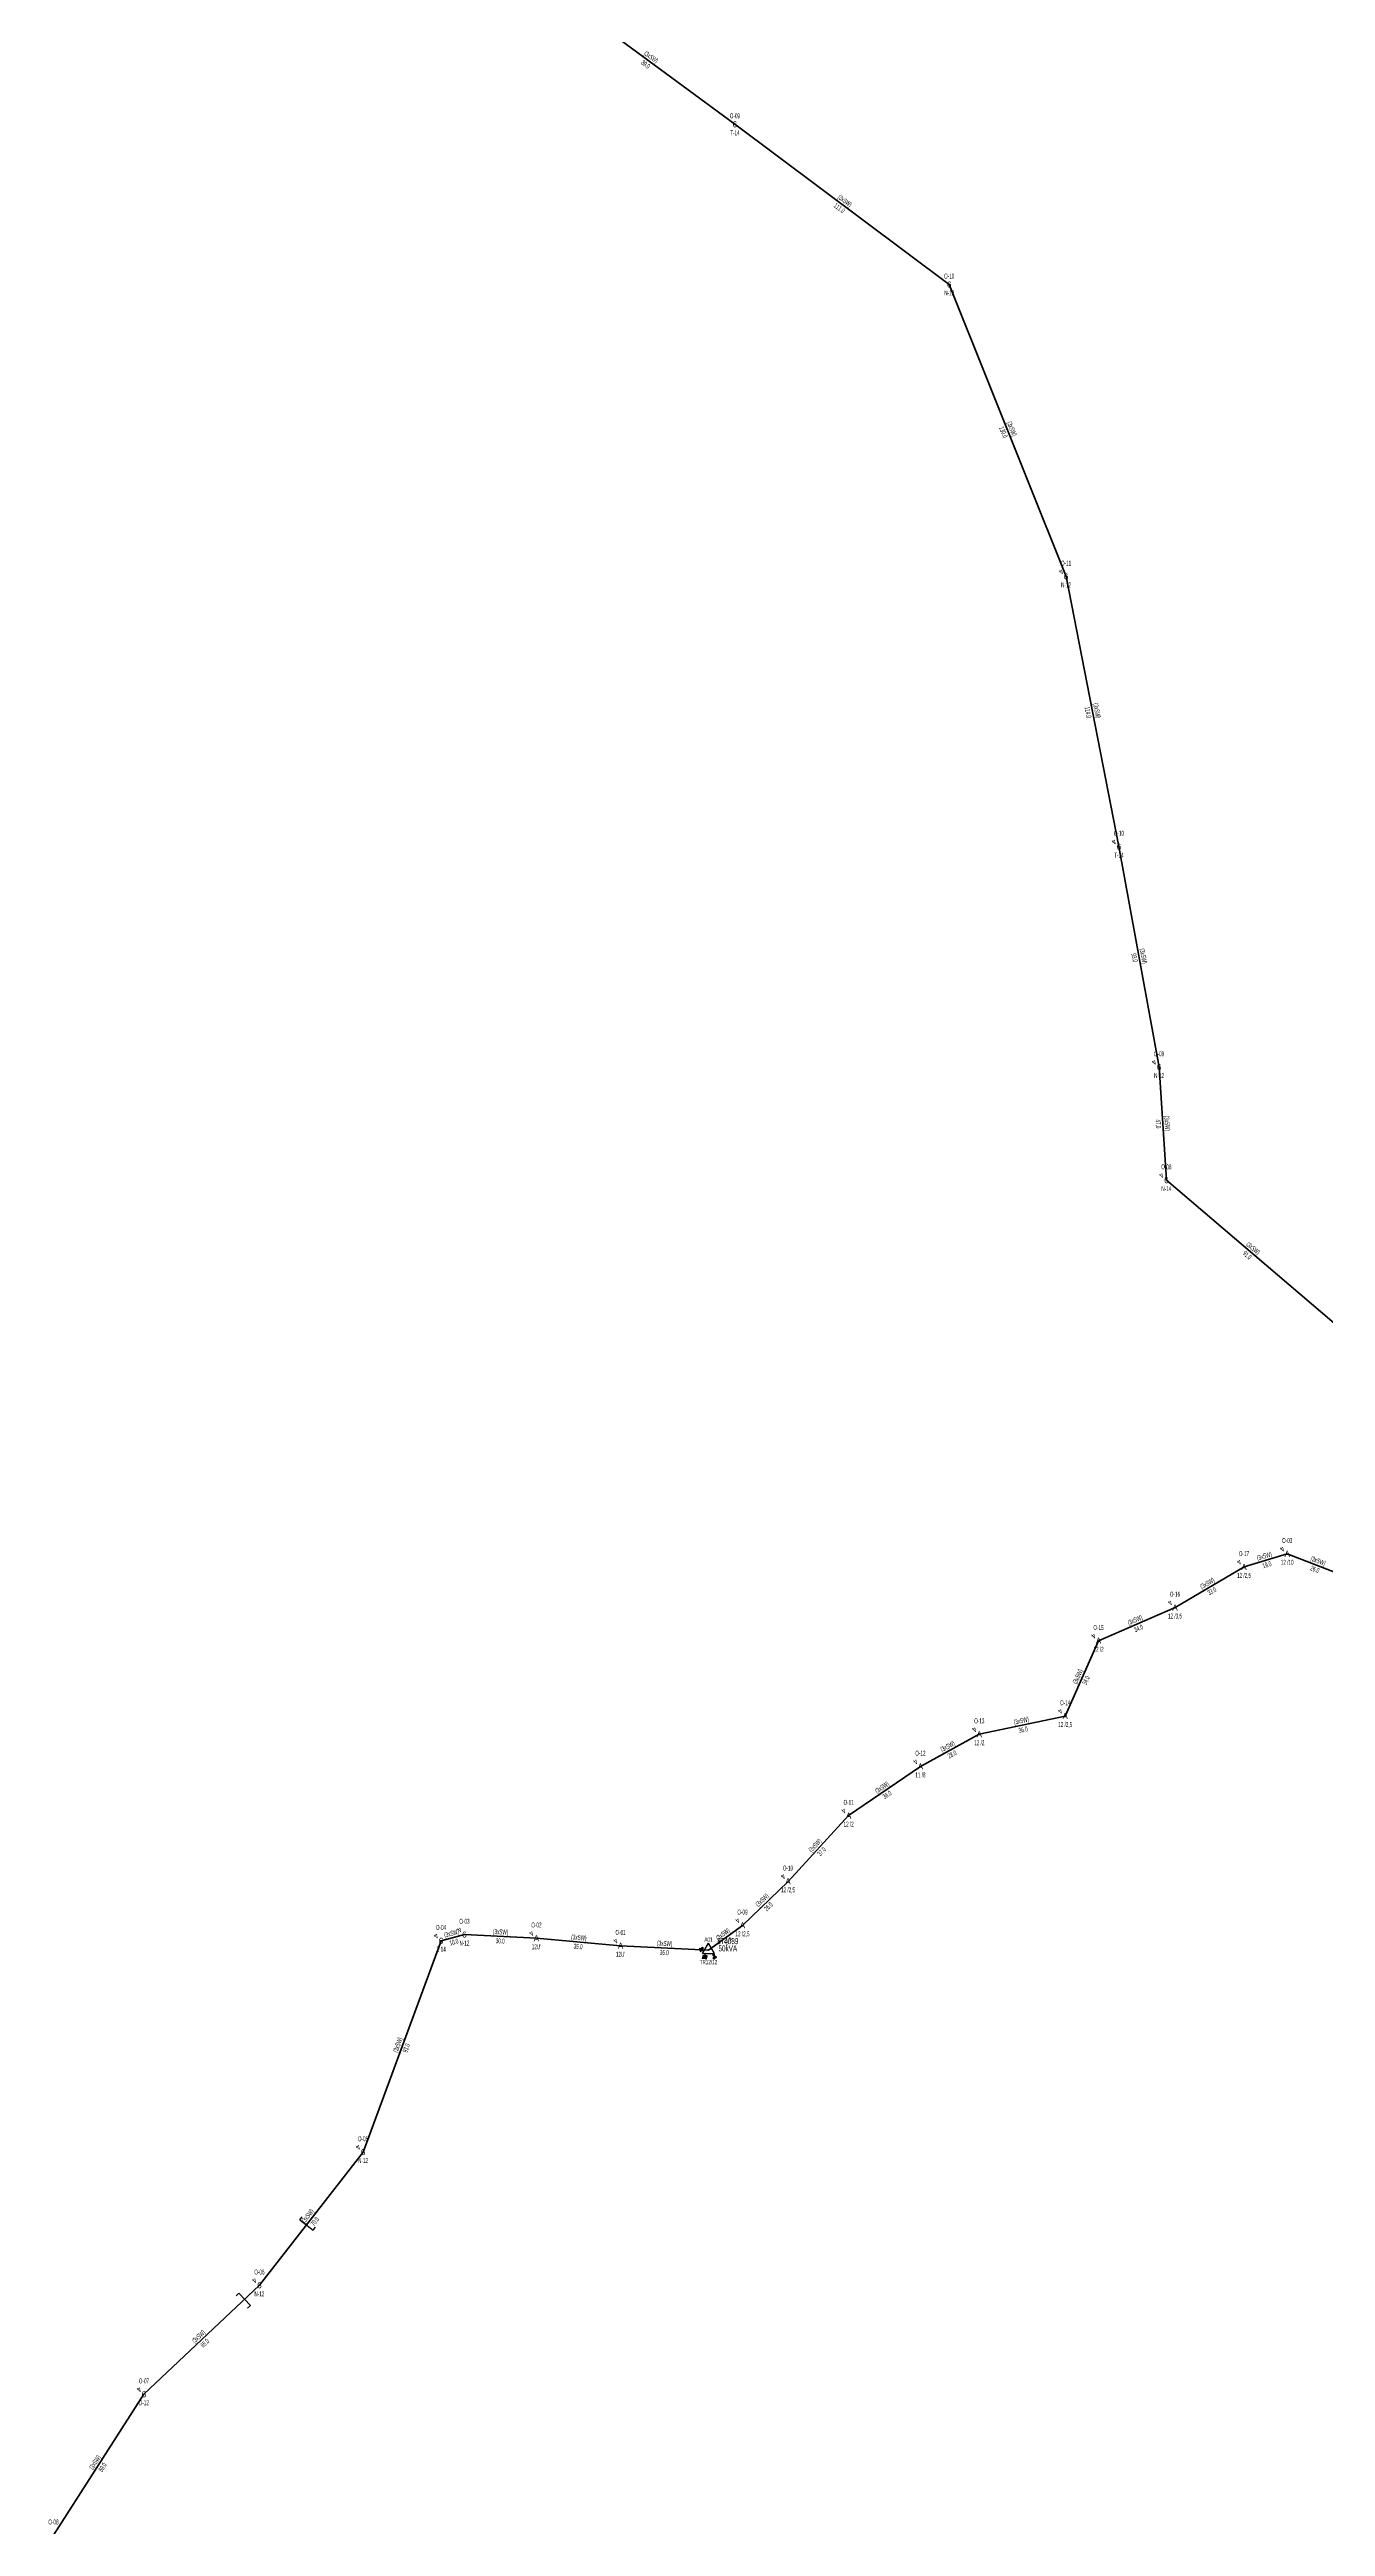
# Model space of a CAD drawing. Header units: millimetres. Extents: x 575398 to 593980, y 4181204 to 4193824.
# Drawn here: x 581475 to 582002, y 4182921 to 4183944 of the extents above; entities that cross this region are included whole.
import ezdxf
from ezdxf.enums import TextEntityAlignment as Align

# ---------------------------------------------------------------- set-up
doc = ezdxf.new("R2010")
doc.units = ezdxf.units.MM
for name, color, linetype, lineweight in [('DIREK_ENH_MEVCUT', 6, 'Continuous', 25), ('DIREK_OG_MEVCUT', 16, 'Continuous', 25), ('HAT_OG_HAVAI_MEVCUT', 48, 'Continuous', 70), ('TRAFO_MEVCUT', 5, 'Continuous', 30), ('TRAFO_TADILAT_BYSK', 5, 'Continuous', 30)]:
    doc.layers.add(name, color=color, linetype=linetype, lineweight=lineweight)
doc.layers.add('NIA_OG', color=6, linetype='Continuous')
doc.styles.add('Direk', font='B_CAD')
doc.styles.get("Standard").update_dxf_attribs({"font": 'Arial'})

# ---------------------------------------------------------------- blocks, each defined once
blk = doc.blocks.new('OG_NIA', base_point=(-43.6726, 128.9236))
at = {"layer": 'NIA_OG'}
for p, q in [((-43.672618, 132.403582), (-45.232618, 132.403582)), ((-43.672618, 125.443582), (-45.232618, 125.443582)), ((-43.672618, 125.443582), (-43.672618, 132.403582))]:
    blk.add_line(p, q, dxfattribs=at)
blk = doc.blocks.new('MEV_DIREK')
h = blk.add_hatch(color=32)
h.paths.add_polyline_path([(-2.1, 1), (-2.4, 1.1), (-3.3, -0.5), (-3.1, -0.7), (-2.7, 0.1), (-1.9, -0.4), (-1.8, -0.2), (-2.6, 0.2)])
h.paths.add_polyline_path([(-3.5, -0.2), (-3.3, -0.2), (-2.6, 1), (-2.7, 1.1)])
h.paths.add_polyline_path([(-3.5, 0.3), (-3.4, 0.2), (-3.1, 0.8), (-3.2, 0.9)])
h.paths.add_polyline_path([(-3.6, 0.8), (-3.7, 0.7), (-3.5, 0.6), (-3.5, 0.7)])
h.paths.add_polyline_path([(-1.5, -2.3), (-2.3, -2.3), (-2.5, -3.5), (-2.4, -3.5), (-2.2, -2.5), (-1.9, -2.5), (-2.1, -3.5), (-2, -3.5), (-1.8, -2.5), (-1.5, -2.5), (-1.7, -3.5), (-1.6, -3.5), (-1.4, -2.5), (-1.1, -2.5), (-1.3, -3.5), (-1.2, -3.5), (-1, -2.5), (-0.7, -2.5), (-0.9, -3.5), (-0.8, -3.5), (-0.6, -2.3), (-1.3, -2.3), (-1.3, -1.4), (-1.5, -1.4)])
at = {"layer": 'TRAFO_MEVCUT'}
for points in [[(2.4, -1.6), (2.1, -1.9), (2.1, -1.4), (1.9, -1.4), (2, -2.3), (2.2, -2), (2.3, -2.7), (2.1, -2.7), (2.4, -2.9), (2.4, -2.9), (2.6, -2.5), (2.4, -2.6)], [(2.4, -1.6), (2.1, -1.9), (2.1, -1.4), (1.9, -1.4), (2, -2.3), (2.2, -2), (2.3, -2.7), (2.1, -2.7), (2.4, -2.9), (2, -3.2), (2.2, -3.8), (2.3, -3.7), (2.1, -3.3), (2.3, -3.1), (2.4, -3.6), (2.5, -3.6), (2.3, -3.1), (2.5, -2.9), (2.7, -3.4), (2.7, -3.4), (2.6, -2.9), (2.7, -2.8), (2.9, -3.2), (3, -3.2), (2.8, -2.7), (3, -2.6), (3.1, -3.1), (3.2, -3), (3, -2.4), (2.4, -2.9), (2.6, -2.5), (2.4, -2.6)], [(3, -2.6), (3.1, -3.1), (3.2, -3), (3, -2.4), (2.4, -2.9), (2.6, -2.5), (2.4, -2.6), (2.4, -1.6), (2.1, -1.9), (2.1, -1.4), (1.9, -1.4), (2, -2.3), (2.2, -2), (2.3, -2.7), (2.1, -2.7), (2.4, -2.9), (2, -3.2), (2.2, -3.8), (2.3, -3.7), (2.1, -3.3), (2.3, -3.1), (2.4, -3.6), (2.5, -3.6), (2.3, -3.1), (2.5, -2.9), (2.7, -3.4), (2.7, -3.4), (2.6, -2.9), (2.7, -2.8), (2.9, -3.2), (3, -3.2), (2.8, -2.7)]]:
    blk.add_hatch(color=32, dxfattribs=at).paths.add_polyline_path(points)
at = {"layer": 'TRAFO_MEVCUT', "linetype": 'Continuous'}
for p, q in [((-2.5, -1.4), (0, 2.9)), ((2.5, -1.4), (0, 2.9)), ((-2.5, -1.4), (2.5, -1.4))]:
    blk.add_line(p, q, dxfattribs=at)
at = {"layer": 'TRAFO_MEVCUT', "color": 32, "flags": 128}
blk.add_lwpolyline([(1.9, -1.4), (2.1, -1.4), (2.1, -1.9), (2.4, -1.6), (2.4, -2.6), (2.6, -2.5), (2.4, -2.9), (3, -2.4), (3.2, -3), (3.1, -3.1), (3, -2.6), (2.8, -2.7), (3, -3.2), (2.9, -3.2), (2.7, -2.8), (2.6, -2.9), (2.7, -3.4), (2.7, -3.4), (2.5, -2.9), (2.3, -3.1), (2.5, -3.6), (2.4, -3.6), (2.3, -3.1), (2.1, -3.3), (2.3, -3.7), (2.2, -3.8), (2, -3.2), (2.4, -2.9), (2.1, -2.7), (2.3, -2.7), (2.2, -2), (2, -2.3), (1.9, -1.4)], dxfattribs=at)
at = {"layer": 'TRAFO_TADILAT_BYSK', "color": 32, "flags": 128}
for points in [[(-3.5, 0.6), (-3.5, 0.7), (-3.6, 0.8), (-3.7, 0.7), (-3.5, 0.6)], [(-3.3, -0.2), (-2.6, 1), (-2.7, 1.1), (-3.5, -0.2), (-3.3, -0.2)], [(-3.4, 0.2), (-3.1, 0.8), (-3.2, 0.9), (-3.5, 0.3), (-3.4, 0.2)], [(-1.8, -0.2), (-2.6, 0.2), (-2.1, 1), (-2.4, 1.1), (-3.3, -0.5), (-3.1, -0.7), (-2.7, 0.1), (-1.9, -0.4), (-1.8, -0.2)], [(-1.3, -1.4), (-1.5, -1.4), (-1.5, -2.3), (-2.3, -2.3), (-2.5, -3.5), (-2.4, -3.5), (-2.2, -2.5), (-1.9, -2.5), (-2.1, -3.5), (-2, -3.5), (-1.8, -2.5), (-1.5, -2.5), (-1.7, -3.5), (-1.6, -3.5), (-1.4, -2.5), (-1.1, -2.5), (-1.3, -3.5), (-1.2, -3.5), (-1, -2.5), (-0.7, -2.5), (-0.9, -3.5), (-0.8, -3.5), (-0.6, -2.3), (-1.3, -2.3), (-1.3, -1.4)]]:
    blk.add_lwpolyline(points, dxfattribs=at)

msp = doc.modelspace()

# ---------------------------------------------------------------- linework, layer by layer
at = {"layer": 'HAT_OG_HAVAI_MEVCUT'}
for p, q in [((581758.06, 4183913.17), (581686.63, 4183965.78)), ((581846.6, 4183846.99), (581758.06, 4183913.17)), ((581894.87, 4183726.41), (581846.6, 4183846.99)), ((581916.71, 4183614.82), (581894.87, 4183726.41)), ((581933.29, 4183523.76), (581916.71, 4183614.82)), ((581933.29, 4183523.76), (581936.3, 4183477.03)), ((581936.3, 4183477.03), (582005.56, 4183417.99)), ((581968.38, 4183317.29), (581986.21, 4183322.7)), ((582010.49, 4183313.39), (581986.21, 4183322.7)), ((581939.87, 4183300.5), (581968.38, 4183317.29)), ((581939.87, 4183300.5), (581908.28, 4183286.77)), ((581894.5, 4183255.68), (581908.28, 4183286.77)), ((581894.5, 4183255.68), (581859.02, 4183248.18)), ((581859.02, 4183248.18), (581834.69, 4183234.87)), ((581834.69, 4183234.87), (581805.04, 4183214.54)), ((581805.04, 4183214.54), (581779.99, 4183187.41)), ((581779.99, 4183187.41), (581761.19, 4183169.22)), ((581761.19, 4183169.22), (581747.13, 4183158.97)), ((581604.43, 4183075.58), (581636.65, 4183162.87)), ((581646.32, 4183165.43), (581636.65, 4183162.87)), ((581646.32, 4183165.43), (581676.06, 4183163.9)), ((581676.06, 4183163.9), (581710.83, 4183160.81)), ((581710.83, 4183160.81), (581747.13, 4183158.97)), ((581604.43, 4183075.58), (581561.62, 4183020.54)), ((581561.62, 4183020.54), (581513.92, 4182975.55)), ((581476.53, 4182917.29), (581513.92, 4182975.55))]:
    msp.add_line(p, q, dxfattribs=at)

# ---------------------------------------------------------------- block references
at = {"layer": 'NIA_OG'}
for p, rotation in [((581581.019855, 4183045.482024), 232.124296), ((581555.508091, 4183014.775329), 43.325306)]:
    msp.add_blockref('OG_NIA', p, dxfattribs=dict(at, rotation=rotation))
at = {"layer": 'TRAFO_MEVCUT'}
msp.add_blockref('MEV_DIREK', (581747.13, 4183158.97), dxfattribs=at)

# ---------------------------------------------------------------- texts
at = {"layer": 'DIREK_ENH_MEVCUT', "width": 0.53}
for s, p in [('O-09', (581758.06, 4183916.67)), ('T-14', (581758.06, 4183909.67)), ('O-10', (581846.6, 4183850.49)), ('N-12', (581846.6, 4183843.49))]:
    msp.add_text(s, height=2.05, dxfattribs=at).set_placement(p, align=Align.MIDDLE_CENTER)
at = {"layer": 'DIREK_ENH_MEVCUT', "style": 'Direk'}
for p in [(581758.06, 4183913.17), (581846.6, 4183846.99)]:
    msp.add_text('6', height=2.5, dxfattribs=at).set_placement(p, align=Align.MIDDLE_CENTER)
at = {"layer": 'DIREK_ENH_MEVCUT', "linetype": 'ByBlock', "width": 0.53}
for s, p in [('O-11', (581894.87, 4183731.91)), ('N-12', (581894.87, 4183722.91)), ('O-10', (581916.71, 4183620.32)), ('T-14', (581916.71, 4183611.32)), ('O-09', (581933.29, 4183529.26)), ('N-12', (581933.29, 4183520.26)), ('O-08', (581936.3, 4183482.53)), ('N-14', (581936.3, 4183473.53)), ('O-04', (581636.65, 4183168.37)), ('O-03', (581646.32, 4183170.93)), ('Z-14', (581636.65, 4183159.37)), ('N-12', (581646.32, 4183161.93)), ('O-05', (581604.43, 4183081.08)), ('N-12', (581604.43, 4183072.08)), ('O-06', (581561.62, 4183026.04)), ('N-12', (581561.62, 4183017.04)), ('O-07', (581513.92, 4182981.05)), ('D-12', (581513.92, 4182972.05)), ('O-08', (581476.53, 4182922.79))]:
    msp.add_text(s, height=2.05, dxfattribs=at).set_placement(p, align=Align.MIDDLE_CENTER)
at = {"layer": 'DIREK_ENH_MEVCUT', "color": 32, "linetype": 'ByBlock', "style": 'Direk'}
for p in [(581892.890101, 4183728.389899), (581914.730101, 4183616.799899), (581931.310101, 4183525.739899), (581934.320101, 4183479.009899), (581634.670101, 4183164.849899), (581644.340101, 4183167.409899), (581602.450101, 4183077.559899), (581559.640101, 4183022.519899), (581511.940101, 4182977.529899)]:
    msp.add_text('4', height=2, rotation=225.000001, dxfattribs=at).set_placement(p, align=Align.MIDDLE_CENTER)
at = {"layer": 'DIREK_ENH_MEVCUT', "linetype": 'ByBlock', "style": 'Direk'}
for p in [(581894.87, 4183726.41), (581916.71, 4183614.82), (581933.29, 4183523.76), (581936.3, 4183477.03), (581636.65, 4183162.87), (581646.32, 4183165.43), (581604.43, 4183075.58), (581561.62, 4183020.54), (581513.92, 4182975.55)]:
    msp.add_text('6', height=2.5, dxfattribs=at).set_placement(p, align=Align.MIDDLE_CENTER)
at = {"layer": 'DIREK_OG_MEVCUT', "linetype": 'ByBlock', "width": 0.53}
for s, p in [('O-17', (581968.38, 4183322.79)), ('O-03', (581986.21, 4183328.2)), ('12 /2,5', (581968.38, 4183313.79)), ('12 /10', (581986.21, 4183319.2)), ('O-16', (581939.87, 4183306)), ('O-15', (581908.28, 4183292.27)), ('12 /3,5', (581939.87, 4183297)), ('12 /2', (581908.28, 4183283.27)), ('O-14', (581894.5, 4183261.18)), ('O-13', (581859.02, 4183253.68)), ('12 /2,5', (581894.5, 4183252.18)), ('O-12', (581834.69, 4183240.37)), ('12 /2', (581859.02, 4183244.68)), ('11 /8', (581834.69, 4183231.37)), ('O-11', (581805.04, 4183220.04)), ('12 /2', (581805.04, 4183211.04)), ('O-10', (581779.99, 4183192.91)), ('12 /2,5', (581779.99, 4183183.91)), ('O-02', (581676.06, 4183169.4)), ('O-09', (581761.19, 4183174.72)), ("12U'", (581676.06, 4183160.4)), ('O-01', (581710.83, 4183166.31)), ('12 /2,5', (581761.19, 4183165.72)), ("12U'", (581710.83, 4183157.31))]:
    msp.add_text(s, height=2.05, dxfattribs=at).set_placement(p, align=Align.MIDDLE_CENTER)
at = {"layer": 'DIREK_OG_MEVCUT', "color": 32, "linetype": 'ByBlock', "style": 'Direk'}
for p in [(581984.230101, 4183324.679899), (581966.400101, 4183319.269899), (581937.890101, 4183302.479899), (581906.300101, 4183288.749899), (581857.040101, 4183250.159899), (581892.520101, 4183257.659899), (581832.710101, 4183236.849899), (581803.060101, 4183216.519899), (581778.010101, 4183189.389899), (581759.210101, 4183171.199899), (581674.080101, 4183165.879899), (581708.850101, 4183162.789899)]:
    msp.add_text('4', height=2, rotation=225.000001, dxfattribs=at).set_placement(p, align=Align.MIDDLE_CENTER)
at = {"layer": 'DIREK_OG_MEVCUT', "linetype": 'ByBlock', "style": 'Direk'}
for p in [(581986.21, 4183322.7), (581968.38, 4183317.29), (581939.87, 4183300.5), (581908.28, 4183286.77), (581894.5, 4183255.68), (581859.02, 4183248.18), (581834.69, 4183234.87), (581805.04, 4183214.54), (581779.99, 4183187.41), (581761.19, 4183169.22), (581676.06, 4183163.9), (581710.83, 4183160.81)]:
    msp.add_text('A', height=2.5, dxfattribs=at).set_placement(p, align=Align.MIDDLE_CENTER)
at = {"layer": 'HAT_OG_HAVAI_MEVCUT', "lineweight": 30, "width": 0.53}
for s, rotation, p in [('89.0', 323.627415, (581721.840921, 4183938.790599, 290843.315)), ('111.0', 323.223401, (581801.821108, 4183879.39917, 290879.03)), ('130.0', 291.816974, (581869.945881, 4183786.384104, 290923.3)), ('114.0', 281.07375, (581904.955826, 4183670.451738, 290947.435)), ('93.0', 280.319242, (581924.163749, 4183569.137737, 290958.355)), ('47.0', 273.685478, (581933.946758, 4183500.340363, 290968.15)), ('91.0', 319.554396, (581970.378583, 4183446.863131, 291002.78)), ('19.0', 16.87891, (581977.541797, 4183319.181618, 290993.105)), ('26.0', 339.02102, (581998.045678, 4183317.251345, 290993.105)), ('33.0', 30.494519, (581954.556338, 4183308.162574, 290984.19)), ('34.0', 383.49127, (581924.413818, 4183292.855447, 290954.14)), ('34.0', 66.095674, (581902.16709, 4183270.880571, 290954.14)), ('36.0', 371.935854, (581876.935794, 4183251.098377, 290929.51)), ('28.0', 388.68136, (581847.262947, 4183240.779293, 290917.345)), ('36.0', 394.437112, (581820.345676, 4183224.003965, 290902.52)), ('37.0', 407.282717, (581793.139503, 4183200.398376, 290889.995)), ('26.0', 404.055224, (581771.181049, 4183177.704131, 290880.595)), ('10.0', 374.828109, (581641.702532, 4183163.328307, 290818.325)), ('30.0', 357.054965, (581661.146329, 4183163.816123, 290838.03)), ('35.0', 354.921482, (581693.369757, 4183161.508337, 290855.415)), ('36.0', 357.098235, (581728.93697, 4183159.04109, 290873.565)), ('17.0', 396.092741, (581754.66073, 4183163.408145, 290873.565)), ('93.0', 69.740168, (581621.337412, 4183118.930664, 290818.325)), ('70.0', 412.124296, (581583.695943, 4183047.538142, 290780.81)), ('66.0', 403.325306, (581538.353219, 4182997.426651, 290756.96)), ('69.0', 57.308536, (581495.940353, 4182945.960902, 290756.96))]:
    msp.add_text(s, height=2.05, rotation=rotation, dxfattribs=at).set_placement(p, align=Align.TOP_CENTER)
for rotation, p in [(323.627415, (581722.849079, 4183940.159401, 290843.315)), (323.223401, (581802.838892, 4183880.76083, 290879.03)), (291.816974, (581871.524119, 4183787.015896, 290923.3)), (281.07375, (581906.624174, 4183670.778262, 290947.435)), (280.319242, (581925.836251, 4183569.442263, 290958.355)), (273.685478, (581935.643242, 4183500.449637, 290968.15)), (319.554396, (581971.481417, 4183448.156869, 291002.78)), (16.87891, (581977.048203, 4183320.808382, 290993.105)), (30.494519, (581953.693662, 4183309.627426, 290984.19)), (339.02102, (581998.654322, 4183318.838655, 290993.105)), (383.49127, (581923.736182, 4183294.414553, 290954.14)), (66.095674, (581900.61291, 4183271.569429, 290954.14)), (371.935854, (581876.584206, 4183252.761623, 290929.51)), (388.68136, (581846.447053, 4183242.270707, 290917.345)), (394.437112, (581819.384324, 4183225.406035, 290902.52)), (407.282717, (581791.890497, 4183201.551624, 290889.995)), (404.055224, (581769.998951, 4183178.925869, 290880.595)), (374.828109, (581641.267468, 4183164.971693, 290818.325)), (357.054965, (581661.233671, 4183165.513877, 290838.03)), (354.921482, (581693.520243, 4183163.201663, 290855.415)), (357.098235, (581729.02303, 4183160.73891, 290873.565)), (396.092741, (581753.65927, 4183164.781855, 290873.565)), (69.740168, (581619.742588, 4183119.519336, 290818.325)), (412.124296, (581582.354057, 4183048.581858, 290780.81)), (403.325306, (581537.186781, 4182998.663349, 290756.96)), (57.308536, (581494.509647, 4182946.879098, 290756.96))]:
    msp.add_text('(3xSW)', height=2.05, rotation=rotation, dxfattribs=at).set_placement(p, align=Align.CENTER)
at = {"layer": 'TRAFO_MEVCUT', "width": 0.6}
for s, height, p in [('A01', 1.8, (581747.13, 4183162.47)), ('874039', 2.5, (581755.13, 4183161.47)), ('50kVA', 2.5, (581755.13, 4183158.47))]:
    msp.add_text(s, height=height, dxfattribs=at).set_placement(p, align=Align.CENTER)
msp.add_text('TR12/12', height=1.8, dxfattribs=at).set_placement((581747.13, 4183154.97), align=Align.TOP_CENTER)

doc.saveas('drawing.dxf')
